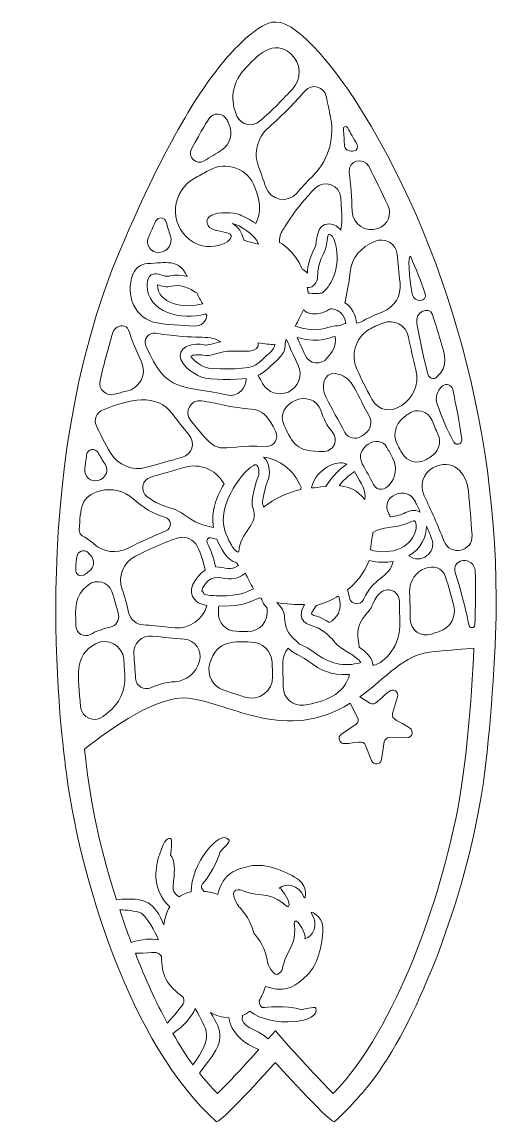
# Model space of a CAD drawing. Header units: inches. Extents: x 90 to 764, y 6 to 426.
# Drawn here: x 580.1 to 763.7, y 6.1 to 425.9 of the extents above; entities that cross this region are included whole.
import ezdxf

# ---------------------------------------------------------------- set-up
doc = ezdxf.new("R2010")
doc.units = ezdxf.units.IN
doc.header["$MEASUREMENT"] = 0
doc.layers.add('_U+0421_U+043B_U+043E_U+0439 1', color=7, linetype='Continuous')

# ---------------------------------------------------------------- blocks, each defined once
blk = doc.blocks.new('block 2')
at = {"layer": '_U+0421_U+043B_U+043E_U+0439 1', "color": 1, "lineweight": 9, "true_color": 0xff0000}
for points, knots in [([(706.81, 396.67), (701.71, 404.57), (686.3, 425.87), (676.99, 425.87), (676.99, 425.87), (676.99, 425.87), (676.99, 425.87), (676.92, 425.87), (676.86, 425.87), (676.8, 425.87), (676.73, 425.87), (676.67, 425.87), (676.6, 425.87), (670.8, 425.87), (661.55, 416.07), (657.76, 411.64), (648.57, 400.89), (635.37, 380.81), (617.78, 339.48), (580.05, 250.86), (596.48, 145.88), (596.59, 142.35), (601.77, 99.38), (621.55, 35.59), (654.36, 6.14), (657.47, 7.23), (676.78, 28.86), (676.78, 28.86), (676.78, 28.86), (696.19, 7.2), (699.22, 6.13), (703.13, 9.63), (707.31, 14.02), (711.8, 19.42), (728.46, 39.47), (746.43, 83.47), (754.25, 124.06), (757.63, 141.62), (759.96, 169.8), (760.81, 192.02), (763.67, 266.68), (742.28, 341.67), (706.81, 396.67)], [0, 0, 0, 0, 1, 1, 1, 2, 2, 2, 3, 3, 3, 4, 4, 4, 5, 5, 5, 6, 6, 6, 7, 7, 7, 8, 8, 8, 9, 9, 9, 10, 10, 10, 11, 11, 11, 12, 12, 12, 13, 13, 13, 14, 14, 14, 14]), ([(664.46, 407.23), (670.07, 413.64), (676.3, 419.42), (682.64, 413.76), (686.64, 410.18), (686.83, 404.22), (683.4, 400.43), (680.01, 396.67), (675.79, 392.39), (670.76, 388.02), (668.13, 385.74), (663.83, 386.29), (662.09, 389.99), (659.4, 395.7), (660.31, 402.48), (664.46, 407.23)], [0, 0, 0, 0, 1, 1, 1, 2, 2, 2, 3, 3, 3, 4, 4, 4, 5, 5, 5, 5]), ([(696.19, 397.5), (696.72, 395.07), (697.32, 392.17), (697.92, 388.9), (699.45, 380.69), (696.59, 372.34), (690.55, 366.57), (688.58, 364.68), (686.69, 362.65), (684.95, 360.62), (681.47, 356.54), (674.85, 357.8), (673.15, 362.89), (672.27, 365.51), (671.33, 368.11), (670.36, 370.65), (668.36, 375.91), (669.87, 381.82), (674.1, 385.53), (679.84, 390.57), (684.52, 395.47), (688.12, 399.62), (690.7, 402.59), (695.4, 401.14), (696.19, 397.5)], [0, 0, 0, 0, 1, 1, 1, 2, 2, 2, 3, 3, 3, 4, 4, 4, 5, 5, 5, 6, 6, 6, 7, 7, 7, 8, 8, 8, 8]), ([(644.77, 377.52), (648.52, 384.39), (651.39, 388.97), (651.28, 388.8), (652.96, 391.54), (657.01, 391.31), (658.38, 388.4), (658.61, 387.93), (658.83, 387.45), (659.06, 386.96), (660.71, 383.4), (659.54, 379.16), (656.27, 377), (654.13, 375.58), (651.89, 374.2), (649.57, 372.86), (646.52, 371.1), (643.08, 374.44), (644.77, 377.52)], [0, 0, 0, 0, 1, 1, 1, 2, 2, 2, 3, 3, 3, 4, 4, 4, 5, 5, 5, 6, 6, 6, 6]), ([(704.26, 385.56), (705.45, 383.56), (706.67, 381.41), (707.95, 379.12), (708.47, 378.18), (708.02, 376.92), (706.8, 376.65), (705.36, 376.34), (703.44, 376.92), (703.22, 378.38), (702.91, 380.55), (703.08, 383.02), (702.74, 385.01), (702.58, 385.91), (703.79, 386.35), (704.26, 385.56)], [0, 0, 0, 0, 1, 1, 1, 2, 2, 2, 3, 3, 3, 4, 4, 4, 5, 5, 5, 5]), ([(712.4, 370.8), (714.91, 365.96), (717.41, 360.84), (719.72, 355.92), (721.23, 352.69), (719.93, 348.57), (715.99, 347.08), (711.3, 345.3), (706.28, 348.66), (706.09, 353.67), (705.91, 358.79), (705.52, 363.82), (705.01, 368.62), (704.55, 372.93), (710.41, 374.64), (712.4, 370.8)], [0, 0, 0, 0, 1, 1, 1, 2, 2, 2, 3, 3, 3, 4, 4, 4, 5, 5, 5, 5]), ([(646.43, 366.56), (648.12, 367.43), (649.77, 368.33), (651.37, 369.25), (658.01, 373.04), (666.46, 369.96), (668.95, 362.73), (670.53, 358.14), (671.91, 354.31), (669.29, 348.97), (667.14, 350.45), (664.85, 351.56), (663.33, 352.23), (660.61, 353.42), (654.94, 353.41), (652.5, 352.21), (650.61, 351.29), (650.27, 349.45), (651.08, 348.17), (652.36, 346.13), (656.26, 346.16), (658.79, 345.26), (663.68, 343.51), (652.17, 336.43), (644.09, 342.79), (636.17, 348.67), (636.85, 361.62), (646.43, 366.56)], [0, 0, 0, 0, 1, 1, 1, 2, 2, 2, 3, 3, 3, 4, 4, 4, 5, 5, 5, 6, 6, 6, 7, 7, 7, 8, 8, 8, 9, 9, 9, 9]), ([(701.77, 358.77), (702.26, 351.32), (702.22, 349.2), (701.72, 346.5), (700.73, 347.78), (699.36, 348.62), (697.44, 348.81), (692.05, 349.34), (692.71, 341.3), (691.96, 340), (690.67, 337.86), (688.84, 332.81), (688.99, 330.05), (688.44, 330.65), (687.79, 331.23), (687.01, 331.6), (684.17, 338.7), (678.39, 341.78), (678.39, 341.78), (678.16, 343.48), (678.67, 345.16), (679.68, 346.55), (680.31, 347.41), (684.34, 354.76), (691.97, 362.45), (695.45, 365.95), (701.46, 363.69), (701.77, 358.77)], [0, 0, 0, 0, 1, 1, 1, 2, 2, 2, 3, 3, 3, 4, 4, 4, 5, 5, 5, 6, 6, 6, 7, 7, 7, 8, 8, 8, 9, 9, 9, 9]), ([(628.33, 343.73), (629.26, 345.83), (630.17, 347.87), (631.07, 349.84), (631.91, 351.7), (634.61, 351.46), (635.13, 349.48), (635.56, 347.85), (636.08, 346.08), (636.71, 344.18), (637.65, 341.35), (635.81, 338.12), (632.38, 337.91), (629.28, 337.72), (627.08, 340.89), (628.33, 343.73)], [0, 0, 0, 0, 1, 1, 1, 2, 2, 2, 3, 3, 3, 4, 4, 4, 5, 5, 5, 5]), ([(660.38, 348.93), (663.15, 348.47), (669.04, 344.79), (670.34, 341.07), (663.98, 342.95), (664.89, 342.1), (664.52, 343.48), (663.99, 345.21), (662.81, 347.92), (660.38, 348.93)], [0, 0, 0, 0, 1, 1, 1, 2, 2, 2, 3, 3, 3, 3]), ([(688.96, 324.66), (689.06, 324.67), (690.36, 324.22), (691.62, 325.55), (693.48, 327.52), (692.68, 329.83), (693.27, 332.33), (694.53, 337.64), (695.71, 336.92), (696.38, 341.73), (696.51, 342.65), (696.74, 344.33), (697.09, 344.83), (698.06, 344.72), (699.1, 344.22), (699.81, 340.68), (700.62, 336.69), (700.62, 333.18), (699.23, 329.3), (698.3, 326.7), (696.85, 324.36), (695.05, 322.75), (694.51, 322.25), (692.32, 322.13), (690.01, 322.4), (689.02, 322.52), (689.41, 322.21), (688.96, 324.66)], [0, 0, 0, 0, 1, 1, 1, 2, 2, 2, 3, 3, 3, 4, 4, 4, 5, 5, 5, 6, 6, 6, 7, 7, 7, 8, 8, 8, 9, 9, 9, 9]), ([(723.29, 337.03), (723.56, 333.92), (723.91, 330.28), (724.39, 326.28), (724.96, 321.54), (722.22, 317.03), (717.77, 315.28), (709.07, 311.85), (709.95, 311.03), (707.72, 310.96), (707.5, 313.85), (706.09, 316.95), (703.34, 318.77), (703.77, 320.99), (704.6, 324.2), (705.33, 330.54), (705.99, 336.24), (709.44, 339.85), (714.68, 342.14), (718.55, 343.84), (722.93, 341.24), (723.29, 337.03)], [0, 0, 0, 0, 1, 1, 1, 2, 2, 2, 3, 3, 3, 4, 4, 4, 5, 5, 5, 6, 6, 6, 7, 7, 7, 7]), ([(728.46, 336.35), (730.41, 331.74), (732.24, 327.07), (734.01, 322.16), (734.98, 319.14), (729.7, 318.38), (729.03, 322.07), (726.9, 333.92), (728.02, 337.38), (728.46, 336.35)], [0, 0, 0, 0, 1, 1, 1, 2, 2, 2, 3, 3, 3, 3]), ([(622.42, 329.7), (622.43, 329.73), (622.45, 329.76), (622.46, 329.79), (623.35, 332.05), (625.48, 333.57), (627.9, 333.67), (635.23, 333.97), (639.7, 335.57), (643.03, 329.02), (643.06, 328.92), (643.08, 328.82), (643.11, 328.72), (639.96, 329.62), (637.41, 329.22), (636.18, 328.91), (634.3, 328.43), (632, 330.52), (629.77, 329.58), (628.52, 329.05), (627.8, 327.51), (627.8, 325.34), (627.8, 315.17), (641.02, 311.71), (650.14, 314.52), (650.3, 314.32), (650.48, 314.14), (650.65, 313.95), (650.41, 311.69), (648.48, 309.73), (645.9, 309.84), (641.05, 310.05), (635.25, 310.42), (631.69, 311.03), (623.19, 312.49), (619.25, 321.65), (622.42, 329.7)], [0, 0, 0, 0, 1, 1, 1, 2, 2, 2, 3, 3, 3, 4, 4, 4, 5, 5, 5, 6, 6, 6, 7, 7, 7, 8, 8, 8, 9, 9, 9, 10, 10, 10, 11, 11, 11, 12, 12, 12, 12]), ([(649.05, 318.37), (642.34, 316.25), (631.41, 318.41), (631.81, 325.63), (633.52, 325.09), (635.17, 324.52), (637.17, 325.03), (641.97, 326.27), (645.93, 322.77), (646.61, 322.53), (646.66, 322.52), (646.7, 322.5), (646.74, 322.49), (647.44, 321.07), (648.21, 319.69), (649.05, 318.37)], [0, 0, 0, 0, 1, 1, 1, 2, 2, 2, 3, 3, 3, 4, 4, 4, 5, 5, 5, 5]), ([(690.92, 314.57), (693, 314.52), (694.95, 314.48), (697.19, 316.22), (698.02, 316.76), (703.1, 316.25), (703.71, 310.87), (703.16, 310.8), (702.59, 310.62), (702.02, 310.27), (701.6, 310.01), (699.8, 309.91), (698.96, 309.82), (695.99, 309.51), (693.85, 306.94), (684.32, 309.77), (685.47, 311.86), (686.58, 314.13), (687.47, 316.04), (688.3, 315.26), (689.45, 314.6), (690.92, 314.57)], [0, 0, 0, 0, 1, 1, 1, 2, 2, 2, 3, 3, 3, 4, 4, 4, 5, 5, 5, 6, 6, 6, 7, 7, 7, 7]), ([(736.72, 314.3), (737.97, 310.44), (739.17, 306.51), (740.31, 302.42), (741.13, 299.49), (743.21, 294.4), (738.29, 290.3), (737.18, 289.38), (735.46, 289.9), (735.09, 291.3), (733.28, 297.96), (731.86, 304.74), (730.72, 311.19), (730, 315.33), (735.54, 317.57), (736.72, 314.3)], [0, 0, 0, 0, 1, 1, 1, 2, 2, 2, 3, 3, 3, 4, 4, 4, 5, 5, 5, 5]), ([(727.6, 305.65), (728.4, 301.54), (729.32, 297.33), (730.39, 293.14), (733.37, 281.48), (718.83, 272.3), (713.58, 282.01), (711.43, 285.98), (709.48, 289.78), (707.86, 293.45), (705.44, 298.92), (707.38, 305.4), (712.49, 308.5), (713.96, 309.39), (715.7, 310.11), (717.83, 310.99), (722.03, 312.71), (726.73, 310.11), (727.6, 305.65)], [0, 0, 0, 0, 1, 1, 1, 2, 2, 2, 3, 3, 3, 4, 4, 4, 5, 5, 5, 6, 6, 6, 6]), ([(609.86, 288.98), (611.29, 295.2), (612.93, 301.42), (614.71, 307.35), (615.26, 309.22), (617.27, 310.31), (619.15, 309.78), (621.41, 309.18), (620.19, 307.67), (625.61, 296.26), (627.85, 291.54), (625.05, 286.03), (619.94, 284.97), (618.28, 284.63), (616.76, 284.24), (615.35, 283.83), (612.15, 282.89), (609.12, 285.73), (609.86, 288.98)], [0, 0, 0, 0, 1, 1, 1, 2, 2, 2, 3, 3, 3, 4, 4, 4, 5, 5, 5, 6, 6, 6, 6]), ([(650.14, 302.59), (648.19, 303.1), (642.34, 303.41), (640.71, 299.92), (638.98, 296.22), (645.28, 291.6), (648.59, 290.35), (652.01, 289.06), (662, 289.49), (665.6, 289.86), (665.82, 286.13), (662.48, 282.57), (658.07, 283.58), (641.66, 287.34), (635.18, 283.69), (627.35, 302.32), (626.28, 304.86), (628.44, 307.58), (631.15, 307.13), (647.64, 304.39), (650.33, 306.94), (655.94, 303.88), (653.67, 303.38), (650.85, 302.46), (650.14, 302.59)], [0, 0, 0, 0, 1, 1, 1, 2, 2, 2, 3, 3, 3, 4, 4, 4, 5, 5, 5, 6, 6, 6, 7, 7, 7, 8, 8, 8, 8]), ([(670.27, 303.51), (672.65, 302.99), (674.81, 302.8), (676.53, 302.88), (676.54, 301.14), (675.72, 300.64), (672.27, 297.49), (670.78, 296.13), (669.71, 295.17), (668.24, 294.55), (664.57, 293.14), (652.23, 293.26), (650, 294.1), (647.94, 294.87), (645.07, 297.24), (644.5, 298.37), (645.23, 298.84), (647.62, 299.11), (649.12, 298.72), (651.89, 297.99), (655.64, 300.39), (660.15, 300.3), (663.81, 300.3), (671.23, 299.3), (670.27, 303.51)], [0, 0, 0, 0, 1, 1, 1, 2, 2, 2, 3, 3, 3, 4, 4, 4, 5, 5, 5, 6, 6, 6, 7, 7, 7, 8, 8, 8, 8]), ([(685.48, 294.82), (687.22, 291.15), (685.81, 286.52), (681.68, 284.66), (678.07, 283.04), (673.8, 284.43), (671.92, 287.91), (671.34, 288.97), (670.77, 290.02), (670.2, 291.05), (672.1, 291.93), (673.47, 293.18), (674.96, 294.54), (682.29, 301.21), (679.82, 300.61), (680.74, 304.43), (680.82, 304.51), (680.9, 304.6), (680.98, 304.69), (681.68, 303.46), (682.33, 301.47), (685.48, 294.82)], [0, 0, 0, 0, 1, 1, 1, 2, 2, 2, 3, 3, 3, 4, 4, 4, 5, 5, 5, 6, 6, 6, 7, 7, 7, 7]), ([(685.14, 305.42), (694.4, 303.16), (697.7, 305.68), (699.54, 305.86), (700.31, 301.88), (698.14, 299.66), (696.56, 297.68), (694.24, 294.78), (689.66, 295.32), (688.11, 298.69), (687.05, 300.98), (686.07, 303.22), (685.14, 305.42)], [0, 0, 0, 0, 1, 1, 1, 2, 2, 2, 3, 3, 3, 4, 4, 4, 4]), ([(711.09, 268.84), (710.7, 268.56), (710.19, 268.2), (709.64, 267.82), (707.51, 266.33), (704.56, 267.01), (703.31, 269.29), (700.87, 273.71), (698.4, 278.26), (696.02, 282.8), (693.98, 286.68), (695.21, 292.17), (699.61, 291.73), (706.18, 290.78), (706.74, 285.98), (712.57, 275.54), (713.84, 273.26), (713.21, 270.38), (711.09, 268.84)], [0, 0, 0, 0, 1, 1, 1, 2, 2, 2, 3, 3, 3, 4, 4, 4, 5, 5, 5, 6, 6, 6, 6]), ([(694.11, 277.67), (695.16, 274.72), (696.43, 271.8), (698.51, 269.46), (701.12, 266.51), (699.1, 262.17), (695.49, 262.04), (684.43, 261.65), (683.45, 265.15), (680.16, 271.88), (675.96, 280.48), (690.84, 286.88), (694.11, 277.67)], [0, 0, 0, 0, 1, 1, 1, 2, 2, 2, 3, 3, 3, 4, 4, 4, 4]), ([(744.48, 285.62), (745.83, 279.4), (746.99, 273.13), (748, 266.65), (748.26, 264.83), (745.71, 263.98), (744.84, 265.6), (742.45, 270.02), (740.37, 274.92), (738.56, 280.05), (737.74, 282.37), (738.34, 285.14), (740.55, 286.98), (741.95, 288.15), (744.09, 287.4), (744.48, 285.62)], [0, 0, 0, 0, 1, 1, 1, 2, 2, 2, 3, 3, 3, 4, 4, 4, 5, 5, 5, 5]), ([(610.81, 277.79), (621.03, 281.8), (631.36, 284.75), (637.75, 276.03), (639.54, 273.59), (641.49, 271.1), (643.6, 268.58), (646.66, 264.94), (644.69, 260.77), (641.33, 259.82), (639.42, 259.28), (634.49, 257.86), (627.61, 255.94), (622.28, 254.45), (616.62, 256.73), (613.79, 261.49), (611.85, 264.76), (609.6, 269.38), (608.44, 271.83), (607.36, 274.12), (608.43, 276.85), (610.81, 277.79)], [0, 0, 0, 0, 1, 1, 1, 2, 2, 2, 3, 3, 3, 4, 4, 4, 5, 5, 5, 6, 6, 6, 7, 7, 7, 7]), ([(648.58, 281.31), (651.31, 280.9), (654.17, 280.37), (657.18, 279.68), (669.76, 276.79), (671.47, 280.68), (676.91, 269.54), (678.2, 266.9), (676.21, 263.82), (673.27, 263.94), (652.58, 264.79), (656.76, 258.41), (644.36, 273.97), (641.79, 277.19), (644.5, 281.92), (648.58, 281.31)], [0, 0, 0, 0, 1, 1, 1, 2, 2, 2, 3, 3, 3, 4, 4, 4, 5, 5, 5, 5]), ([(725.13, 261.32), (724.58, 262.32), (724.03, 263.31), (723.49, 264.29), (721.5, 267.85), (722.41, 272.32), (725.62, 274.85), (726.22, 275.33), (726.82, 275.8), (727.42, 276.28), (730.52, 278.74), (735.1, 277.52), (736.57, 273.85), (737.29, 272.07), (738.04, 270.33), (738.82, 268.64), (740.34, 265.38), (739, 261.52), (735.85, 259.79), (735.31, 259.48), (734.76, 259.17), (734.19, 258.84), (731, 256.99), (726.91, 258.09), (725.13, 261.32)], [0, 0, 0, 0, 1, 1, 1, 2, 2, 2, 3, 3, 3, 4, 4, 4, 5, 5, 5, 6, 6, 6, 7, 7, 7, 8, 8, 8, 8]), ([(714.29, 249.39), (712.89, 251.96), (711.44, 254.6), (709.95, 257.29), (706.66, 263.24), (716.15, 269.22), (719.34, 263.53), (720.07, 262.22), (720.8, 260.89), (721.55, 259.54), (725.62, 252.14), (717.33, 243.77), (714.29, 249.39)], [0, 0, 0, 0, 1, 1, 1, 2, 2, 2, 3, 3, 3, 4, 4, 4, 4]), ([(604.03, 255.28), (604.22, 256.85), (604.46, 258.74), (604.73, 260.71), (605.05, 262.93), (608.01, 263.49), (609.11, 261.54), (609.92, 260.08), (610.81, 258.59), (611.77, 257.09), (613.14, 254.92), (612.35, 251.74), (609.1, 250.88), (606.33, 250.14), (603.69, 252.43), (604.03, 255.28)], [0, 0, 0, 0, 1, 1, 1, 2, 2, 2, 3, 3, 3, 4, 4, 4, 5, 5, 5, 5]), ([(657.19, 249.65), (654.06, 244.2), (652.16, 239.15), (653.18, 232.95), (651.72, 233.31), (647.28, 233.9), (642.93, 237.22), (637.15, 241.63), (634.47, 239.81), (627.85, 244.7), (625, 246.81), (625.83, 251.29), (629.25, 252.24), (633.12, 253.33), (637.46, 254.56), (642.34, 255.95), (642.38, 255.96), (642.41, 255.97), (642.44, 255.98), (647.67, 257.46), (653.73, 255.56), (657.19, 249.65)], [0, 0, 0, 0, 1, 1, 1, 2, 2, 2, 3, 3, 3, 4, 4, 4, 5, 5, 5, 6, 6, 6, 7, 7, 7, 7]), ([(662.41, 223.6), (661.22, 223.99), (659.82, 226.62), (659.75, 226.72), (655.84, 233.44), (655.42, 239.77), (661.85, 249.63), (665.15, 254.68), (668.39, 257.08), (669.4, 256.94), (670.47, 256.61), (670.76, 253.44), (670.25, 252.42), (669.6, 251.13), (667.1, 242.93), (668.16, 240.51), (670.93, 234.18), (662.93, 230.8), (662.79, 223.83), (662.66, 223.76), (662.53, 223.7), (662.41, 223.6)], [0, 0, 0, 0, 1, 1, 1, 2, 2, 2, 3, 3, 3, 4, 4, 4, 5, 5, 5, 6, 6, 6, 7, 7, 7, 7]), ([(672.3, 240.68), (672.18, 241.18), (672.03, 241.63), (671.88, 241.99), (671.72, 243.35), (673.1, 249.17), (673.83, 250.63), (674.97, 252.92), (674.78, 257.68), (672.24, 259.84), (678.19, 258.97), (683.61, 255.33), (686.57, 248.32), (686.53, 248.05), (686.49, 247.79), (686.47, 247.52), (682.2, 246.51), (676.44, 244.21), (672.3, 240.68)], [0, 0, 0, 0, 1, 1, 1, 2, 2, 2, 3, 3, 3, 4, 4, 4, 5, 5, 5, 6, 6, 6, 6]), ([(690.7, 248.58), (692.53, 255.38), (700.22, 258.95), (704, 257.19), (701.87, 255.58), (698.4, 252.57), (696.1, 248.68), (690.07, 248.1), (690.46, 247.71), (690.7, 248.58)], [0, 0, 0, 0, 1, 1, 1, 2, 2, 2, 3, 3, 3, 3]), ([(751.85, 230.1), (752.32, 223.78), (743.44, 221.88), (741.18, 227.7), (738.78, 233.86), (736.2, 239.65), (733.56, 245.11), (731.7, 248.96), (733.16, 253.59), (736.88, 255.71), (744.19, 259.86), (749.79, 253.92), (750.48, 246.91), (751.07, 240.82), (751.41, 236.11), (751.85, 230.1)], [0, 0, 0, 0, 1, 1, 1, 2, 2, 2, 3, 3, 3, 4, 4, 4, 5, 5, 5, 5]), ([(701.13, 248.95), (703.17, 251.49), (705.62, 253.43), (706.97, 254.41), (709.92, 249.07), (711.41, 247.23), (710.97, 243.62), (707.66, 247.44), (705.69, 248.18), (701.13, 248.95)], [0, 0, 0, 0, 1, 1, 1, 2, 2, 2, 3, 3, 3, 3]), ([(601.88, 232.08), (602.48, 240.27), (602.24, 244.93), (609.97, 246.97), (614.4, 248.14), (619.12, 246.98), (622.53, 243.91), (626.14, 240.65), (630.18, 238.11), (634.62, 236.94), (637.3, 236.23), (637.34, 232.62), (634.9, 231.66), (631.65, 230.38), (625.48, 227.64), (620.33, 225), (616.11, 222.84), (611.05, 223.56), (607.5, 226.71), (605.91, 228.13), (604.4, 229.14), (603.08, 229.85), (601.7, 230.6), (601.86, 232.18), (601.88, 232.08)], [0, 0, 0, 0, 1, 1, 1, 2, 2, 2, 3, 3, 3, 4, 4, 4, 5, 5, 5, 6, 6, 6, 7, 7, 7, 8, 8, 8, 8]), ([(732.06, 238.88), (729.97, 240.21), (727.55, 239.14), (725.76, 238.35), (723.62, 237.4), (723.64, 237.47), (720.69, 237.11), (720.44, 237.61), (720.2, 238.11), (719.94, 238.63), (716.73, 245.02), (727.05, 249.41), (730.23, 242.8), (730.84, 241.51), (731.46, 240.21), (732.06, 238.88)], [0, 0, 0, 0, 1, 1, 1, 2, 2, 2, 3, 3, 3, 4, 4, 4, 5, 5, 5, 5]), ([(721.86, 224.14), (718.3, 223.32), (714.07, 223.9), (713.04, 224.5), (713.53, 227.81), (713.83, 229.82), (714.02, 231.04), (717.74, 233.67), (722.02, 232.32), (727.38, 234.69), (728.12, 235.02), (729.67, 235.71), (729.94, 235.5), (731.65, 233.79), (730.17, 226.05), (721.86, 224.14)], [0, 0, 0, 0, 1, 1, 1, 2, 2, 2, 3, 3, 3, 4, 4, 4, 5, 5, 5, 5]), ([(734.43, 233.55), (735.11, 231.99), (735.77, 230.41), (736.43, 228.8), (738.63, 223.32), (732.07, 218.71), (727.72, 222.17), (732.37, 224.92), (734.54, 229.38), (734.43, 233.55)], [0, 0, 0, 0, 1, 1, 1, 2, 2, 2, 3, 3, 3, 3]), ([(638.39, 194.72), (630.9, 195.39), (629.63, 195.67), (626.29, 195.83), (623.73, 195.95), (621.41, 197.75), (620.77, 200.59), (620.05, 203.84), (619.2, 206.76), (618.28, 209.37), (616.54, 214.28), (618.71, 219.71), (623.36, 222.05), (627.09, 223.92), (635.85, 228.08), (639.95, 229.07), (642.71, 229.73), (645.67, 228.49), (646.97, 225.83), (648.3, 223.13), (649.29, 220.07), (649.97, 216.75), (646.09, 214.28), (642.72, 208.14), (646.07, 205.55), (646.52, 204.68), (647.65, 203.71), (650.65, 203.22), (649.18, 197.96), (644.14, 194.21), (638.39, 194.72)], [0, 0, 0, 0, 1, 1, 1, 2, 2, 2, 3, 3, 3, 4, 4, 4, 5, 5, 5, 6, 6, 6, 7, 7, 7, 8, 8, 8, 9, 9, 9, 10, 10, 10, 10]), ([(662.64, 218.48), (659.76, 216.27), (657.63, 217.91), (653.98, 217.92), (653.28, 221.12), (652.23, 224.26), (650.75, 227.18), (650.25, 228.16), (651.11, 229.29), (652.19, 229.04), (652.83, 228.9), (653.58, 228.71), (654.41, 228.48), (655.67, 225.31), (658.54, 220.1), (661.97, 219.62), (662.14, 219.2), (662.37, 218.82), (662.64, 218.48)], [0, 0, 0, 0, 1, 1, 1, 2, 2, 2, 3, 3, 3, 4, 4, 4, 5, 5, 5, 6, 6, 6, 6]), ([(600.99, 221.85), (601.26, 223.91), (603.73, 224.79), (605.25, 223.38), (605.57, 223.07), (605.9, 222.75), (606.23, 222.41), (607.96, 220.62), (607.7, 217.7), (605.66, 216.27), (605.03, 215.82), (604.44, 215.39), (603.88, 214.98), (602.46, 213.93), (600.48, 215), (600.56, 216.76), (600.69, 219.58), (600.85, 220.79), (600.99, 221.85)], [0, 0, 0, 0, 1, 1, 1, 2, 2, 2, 3, 3, 3, 4, 4, 4, 5, 5, 5, 6, 6, 6, 6]), ([(712.56, 220.39), (715.75, 219.62), (718.89, 219.52), (721.77, 220.03), (720.15, 213.55), (714.11, 214.07), (710.4, 205.49), (709.35, 203.07), (705.77, 203.46), (705.13, 206.03), (704.86, 207.08), (704.58, 208.14), (704.3, 209.21), (709.27, 213.17), (711.56, 217.65), (712.56, 220.39)], [0, 0, 0, 0, 1, 1, 1, 2, 2, 2, 3, 3, 3, 4, 4, 4, 5, 5, 5, 5]), ([(741.72, 214.14), (742.85, 210.58), (743.91, 206.9), (744.89, 203.09), (745.96, 198.87), (743.51, 194.57), (739.34, 193.32), (738.38, 193.03), (737.39, 192.7), (736.35, 192.32), (732.41, 190.87), (728.25, 193.85), (728.24, 198.05), (728.23, 201.64), (728.17, 205.04), (728.03, 208.22), (727.63, 217.29), (739.37, 221.51), (741.72, 214.14)], [0, 0, 0, 0, 1, 1, 1, 2, 2, 2, 3, 3, 3, 4, 4, 4, 5, 5, 5, 6, 6, 6, 6]), ([(752.96, 195.87), (752.92, 194.69), (751.59, 194.75), (751.69, 194.79), (749.85, 194.98), (751.34, 197.34), (745.38, 215.86), (744.75, 217.83), (745.96, 220.05), (748.31, 220.37), (750.65, 220.69), (752.94, 219.01), (753.05, 216.35), (753.32, 210.18), (753.16, 202.01), (752.96, 195.87)], [0, 0, 0, 0, 1, 1, 1, 2, 2, 2, 3, 3, 3, 4, 4, 4, 5, 5, 5, 5]), ([(649.64, 207.59), (649.48, 208.07), (649.15, 208.46), (648.72, 208.7), (648.65, 209.91), (651.27, 214.19), (654.68, 213.89), (658.79, 213.52), (661.29, 212.28), (665.36, 215.54), (666.16, 213.74), (667.26, 211.49), (668.48, 209.54), (664.97, 208.13), (663.78, 206.87), (655.18, 206.91), (653.89, 206.92), (652.33, 206.98), (651.07, 207.2), (650.38, 207.31), (649.9, 207.45), (649.64, 207.59)], [0, 0, 0, 0, 1, 1, 1, 2, 2, 2, 3, 3, 3, 4, 4, 4, 5, 5, 5, 6, 6, 6, 7, 7, 7, 7]), ([(605.41, 211.09), (608.49, 213.45), (613, 212.2), (614.32, 208.56), (615.37, 205.68), (616.23, 202.6), (616.87, 199.68), (617.35, 197.51), (615.92, 195.41), (613.75, 194.93), (610.74, 194.27), (608.23, 193.3), (606.15, 192.18), (603.71, 190.86), (600.74, 192.51), (600.65, 195.29), (600.41, 202.38), (599.74, 206.76), (605.41, 211.09)], [0, 0, 0, 0, 1, 1, 1, 2, 2, 2, 3, 3, 3, 4, 4, 4, 5, 5, 5, 6, 6, 6, 6]), ([(708.77, 187.38), (708.31, 190.84), (707.1, 195.17), (711.46, 199.92), (712.6, 201.17), (713.48, 202.52), (714.1, 203.98), (717.65, 212.35), (724.02, 209.13), (724.13, 204.93), (724.22, 201.9), (724.24, 198.68), (724.23, 195.33), (724.2, 186.45), (717.07, 180.51), (713.92, 180.39), (714.27, 182.9), (711.06, 185.83), (708.77, 187.38)], [0, 0, 0, 0, 1, 1, 1, 2, 2, 2, 3, 3, 3, 4, 4, 4, 5, 5, 5, 6, 6, 6, 6]), ([(671.21, 206.17), (671.66, 205.54), (672.09, 203.69), (673.6, 202.22), (674.38, 196.93), (670.53, 193.29), (666.26, 193.3), (664.8, 193.31), (663.32, 193.33), (661.8, 193.36), (657.91, 193.44), (654.83, 196.74), (655.05, 200.63), (655.09, 201.4), (655.11, 202.15), (655.14, 202.91), (666.82, 202.84), (669.26, 206.15), (671.21, 206.17)], [0, 0, 0, 0, 1, 1, 1, 2, 2, 2, 3, 3, 3, 4, 4, 4, 5, 5, 5, 6, 6, 6, 6]), ([(692.45, 203.19), (701.84, 206.01), (700.6, 208.29), (701.31, 205.45), (702.2, 201.9), (700.49, 198.26), (697.32, 196.71), (690.91, 201.18), (688.71, 197.78), (692.45, 203.19)], [0, 0, 0, 0, 1, 1, 1, 2, 2, 2, 3, 3, 3, 3]), ([(691.89, 185.1), (686.76, 188.85), (687.43, 187.22), (684.81, 189.55), (677.3, 196.22), (683.03, 199.27), (677.31, 204.31), (680.73, 203.7), (684.65, 203.56), (687.95, 203.65), (683.93, 197.03), (690.06, 195.76), (691.58, 195.22), (693.41, 194.56), (695.09, 193.5), (696.56, 192.22), (701.27, 188.13), (697.34, 189.74), (705.18, 184.93), (706.6, 184.06), (708.51, 182.82), (709.45, 181.45), (702.73, 179.57), (697.3, 181.15), (691.89, 185.1)], [0, 0, 0, 0, 1, 1, 1, 2, 2, 2, 3, 3, 3, 4, 4, 4, 5, 5, 5, 6, 6, 6, 7, 7, 7, 8, 8, 8, 8]), ([(602.42, 164.58), (601.46, 176.52), (599.66, 184.05), (608.15, 188.62), (612.8, 191.13), (618.5, 188), (618.89, 182.73), (619.04, 180.73), (619.18, 178.63), (619.32, 176.43), (619.68, 170.87), (617.15, 165.55), (612.69, 162.2), (612.11, 161.76), (611.54, 161.32), (610.99, 160.89), (607.68, 158.25), (602.76, 160.36), (602.42, 164.58)], [0, 0, 0, 0, 1, 1, 1, 2, 2, 2, 3, 3, 3, 4, 4, 4, 5, 5, 5, 6, 6, 6, 6]), ([(647.83, 182.01), (646.48, 177.23), (642.62, 174.41), (638.49, 174.15), (635.11, 173.93), (632.08, 173.14), (629.19, 171.84), (626.57, 170.67), (623.58, 172.44), (623.4, 175.3), (623.19, 178.65), (622.98, 181.78), (622.75, 184.68), (622.45, 188.57), (625.69, 191.99), (629.85, 191.54), (634.04, 191.09), (638.07, 190.72), (641.94, 190.4), (646.1, 190.07), (648.94, 186.04), (647.83, 182.01)], [0, 0, 0, 0, 1, 1, 1, 2, 2, 2, 3, 3, 3, 4, 4, 4, 5, 5, 5, 6, 6, 6, 7, 7, 7, 7]), ([(651.68, 180.86), (654.43, 190.66), (661.69, 189.27), (667.37, 189.28), (671.73, 189.29), (675.33, 185.85), (675.53, 181.49), (675.6, 179.71), (675.67, 177.91), (675.71, 176.08), (675.84, 170.57), (670.51, 166.54), (665.26, 168.2), (663.72, 168.69), (662.19, 169.2), (660.67, 169.7), (659.46, 170.1), (658.26, 170.5), (657.06, 170.89), (652.89, 172.23), (650.51, 176.64), (651.68, 180.86)], [0, 0, 0, 0, 1, 1, 1, 2, 2, 2, 3, 3, 3, 4, 4, 4, 5, 5, 5, 6, 6, 6, 7, 7, 7, 7]), ([(746.39, 125.58), (739.98, 92.26), (723.44, 42.48), (698.9, 16.95), (694.63, 21.21), (688.19, 28.11), (682.74, 34.2), (682.74, 34.2), (676.77, 40.86), (676.77, 40.86), (676.77, 40.86), (674.08, 37.84), (674.08, 37.84), (669.18, 42.2), (663.34, 41.89), (664.18, 46.76), (665.15, 47.15), (666.1, 47.67), (667, 48.36), (675.26, 41.84), (694.67, 44.01), (692.18, 49.57), (691.96, 50.06), (691.54, 50), (686.46, 48.98), (684.34, 50.2), (674.94, 50.34), (672.67, 49.81), (671.28, 49.49), (670.65, 51), (670.53, 52.31), (671.62, 54.05), (672.39, 55.92), (672.99, 57.87), (681.35, 54.99), (684.62, 58.31), (688.71, 61.96), (693.48, 66.22), (695.05, 75.86), (694.92, 80.41), (694.79, 84.96), (689.25, 87.28), (690.61, 85.65), (693.56, 81.37), (691.1, 76.95), (688.08, 75.98), (688.61, 77.76), (685.48, 83.35), (684.32, 82.81), (683.15, 82.27), (685.77, 78.34), (682.24, 71.91), (678.72, 65.48), (680.28, 64.46), (678.16, 62.75), (676.46, 61.37), (674.55, 65.12), (673.88, 66.61), (673.24, 72.35), (670.25, 76.32), (668.56, 78.15), (667.08, 84.43), (662.87, 88.29), (662.87, 88.29), (662.87, 88.29), (659.11, 93.74), (661.72, 94.54), (664.32, 95.33), (664.29, 93.46), (671.59, 92.8), (678.89, 92.13), (680.69, 87.76), (681.79, 88.42), (682.88, 89.09), (680, 94.8), (678.23, 95.37), (680.72, 97.32), (685.76, 96.89), (687.65, 92.05), (688.25, 90.02), (689.43, 95.9), (685.73, 98.56), (682.02, 101.21), (673.15, 105.29), (666.96, 103.72), (661.64, 102.37), (657.07, 101.52), (654.78, 92.98), (653.11, 93.54), (651.41, 93.93), (649.63, 94.13), (648.7, 95), (648.09, 96.07), (648.99, 96.97), (650.64, 98.61), (655.49, 106.66), (655.58, 109.1), (659.14, 112.87), (659.41, 113.19), (659.11, 113.64), (655.73, 118.66), (644.34, 104.14), (644.68, 93.96), (642.9, 93.61), (641.38, 92.95), (640.09, 92.07), (637.11, 93.4), (637.69, 96.01), (637.95, 98.31), (638.35, 101.88), (638.55, 106.07), (636.76, 107.95), (637.31, 113.62), (637.28, 114.2), (636.69, 114.31), (636.15, 114.41), (634.34, 114.58), (632.59, 108.13), (631.85, 106.65), (631.38, 104.03), (631.18, 100.96), (630.9, 96.52), (632.88, 91.29), (636.51, 88.28), (635.15, 86.08), (634.43, 83.59), (634.2, 81.33), (630.74, 89.59), (627.63, 92.22), (616.11, 90.9), (608.53, 114.79), (605.83, 131.07), (603.93, 148.45), (614.03, 156.42), (632.23, 169.21), (643.48, 167.83), (660.44, 165.74), (680.64, 150.76), (705.3, 165.89), (705.3, 165.89), (708.19, 160.53), (708.19, 160.53), (708.67, 159.65), (708.4, 158.55), (707.57, 157.98), (707.57, 157.98), (701.96, 154.11), (701.96, 154.11), (700.29, 152.96), (701.25, 150.34), (703.26, 150.53), (707.55, 150.6), (710.33, 152.1), (711.21, 149.83), (711.21, 149.83), (713.47, 144.01), (713.47, 144.01), (714.19, 142.13), (716.93, 142.42), (717.25, 144.4), (717.25, 144.4), (718.35, 151.18), (718.35, 151.18), (718.51, 152.14), (719.34, 152.84), (720.31, 152.83), (720.31, 152.83), (727.03, 152.76), (727.03, 152.76), (729.04, 152.74), (729.78, 155.4), (728.06, 156.43), (724.05, 159.23), (720.81, 159.63), (721.52, 162.04), (721.52, 162.04), (723.39, 168.4), (723.39, 168.4), (723.95, 170.28), (721.71, 171.73), (720.22, 170.45), (716.15, 167.39), (714.92, 164.68), (712.88, 165.94), (712.88, 165.94), (709.01, 168.35), (709.01, 168.35), (719.42, 175.79), (725.67, 184.51), (736.58, 185.53), (743.73, 186.2), (749.04, 186.66), (752.6, 186.96), (751.62, 166.18), (749.44, 141.37), (746.39, 125.58)], [0, 0, 0, 0, 1, 1, 1, 2, 2, 2, 3, 3, 3, 4, 4, 4, 5, 5, 5, 6, 6, 6, 7, 7, 7, 8, 8, 8, 9, 9, 9, 10, 10, 10, 11, 11, 11, 12, 12, 12, 13, 13, 13, 14, 14, 14, 15, 15, 15, 16, 16, 16, 17, 17, 17, 18, 18, 18, 19, 19, 19, 20, 20, 20, 21, 21, 21, 22, 22, 22, 23, 23, 23, 24, 24, 24, 25, 25, 25, 26, 26, 26, 27, 27, 27, 28, 28, 28, 29, 29, 29, 30, 30, 30, 31, 31, 31, 32, 32, 32, 33, 33, 33, 34, 34, 34, 35, 35, 35, 36, 36, 36, 37, 37, 37, 38, 38, 38, 39, 39, 39, 40, 40, 40, 41, 41, 41, 42, 42, 42, 43, 43, 43, 44, 44, 44, 45, 45, 45, 46, 46, 46, 47, 47, 47, 48, 48, 48, 49, 49, 49, 50, 50, 50, 51, 51, 51, 52, 52, 52, 53, 53, 53, 54, 54, 54, 55, 55, 55, 56, 56, 56, 57, 57, 57, 58, 58, 58, 59, 59, 59, 60, 60, 60, 61, 61, 61, 62, 62, 62, 63, 63, 63, 64, 64, 64, 65, 65, 65, 65]), ([(705.1, 176.87), (703.04, 169.25), (695.5, 166.29), (687.68, 165.22), (683.53, 164.65), (679.82, 167.92), (679.78, 172.11), (679.7, 180.63), (678.76, 183.33), (681.7, 186.99), (685.25, 183.67), (684.7, 185.4), (689.53, 181.87), (694.28, 178.4), (697.57, 176.65), (705.1, 176.87)], [0, 0, 0, 0, 1, 1, 1, 2, 2, 2, 3, 3, 3, 4, 4, 4, 5, 5, 5, 5]), ([(617.37, 87.04), (620.13, 87.14), (622.93, 86.73), (625.62, 85.86), (629.25, 82.66), (631.8, 76.4), (632.18, 75.64), (629.35, 76.25), (625.81, 75.93), (621.73, 74.67), (620.21, 78.71), (618.76, 82.85), (617.37, 87.04)], [0, 0, 0, 0, 1, 1, 1, 2, 2, 2, 3, 3, 3, 4, 4, 4, 4]), ([(635.48, 43.82), (631.26, 51.71), (627.14, 60.79), (623.33, 70.5), (631.54, 70.49), (631.05, 71.81), (633.29, 69.46), (633.39, 62.13), (635.18, 58.24), (641.64, 53.76), (642.2, 51.18), (642.03, 51.91), (638.29, 46.86), (637.26, 45.95), (636.32, 44.92), (635.48, 43.82)], [0, 0, 0, 0, 1, 1, 1, 2, 2, 2, 3, 3, 3, 4, 4, 4, 5, 5, 5, 5]), ([(637.66, 39.87), (642.01, 42.99), (644.87, 46.24), (646.14, 49.4), (650.88, 40.95), (653.27, 38.83), (645.28, 27.96), (642.75, 31.39), (640.19, 35.4), (637.66, 39.87)], [0, 0, 0, 0, 1, 1, 1, 2, 2, 2, 3, 3, 3, 3]), ([(654.7, 16.95), (652.36, 19.39), (650.01, 22.04), (647.79, 24.74), (648.13, 25.1), (649.63, 27.24), (649.96, 27.72), (657.43, 36.56), (656.81, 40.55), (651.99, 47.88), (653.99, 46.81), (656.46, 46.02), (659.04, 45.92), (659.61, 40.17), (665.11, 35.89), (670.45, 33.78), (665.1, 27.8), (658.86, 21.11), (654.7, 16.95)], [0, 0, 0, 0, 1, 1, 1, 2, 2, 2, 3, 3, 3, 4, 4, 4, 5, 5, 5, 6, 6, 6, 6])]:
    blk.add_open_spline(points, degree=3, knots=knots, dxfattribs=at)

msp = doc.modelspace()

# ---------------------------------------------------------------- block references
at = {"layer": '_U+0421_U+043B_U+043E_U+0439 1'}
msp.add_blockref('block 2', (0, 0), dxfattribs=at)

doc.saveas('drawing.dxf')
